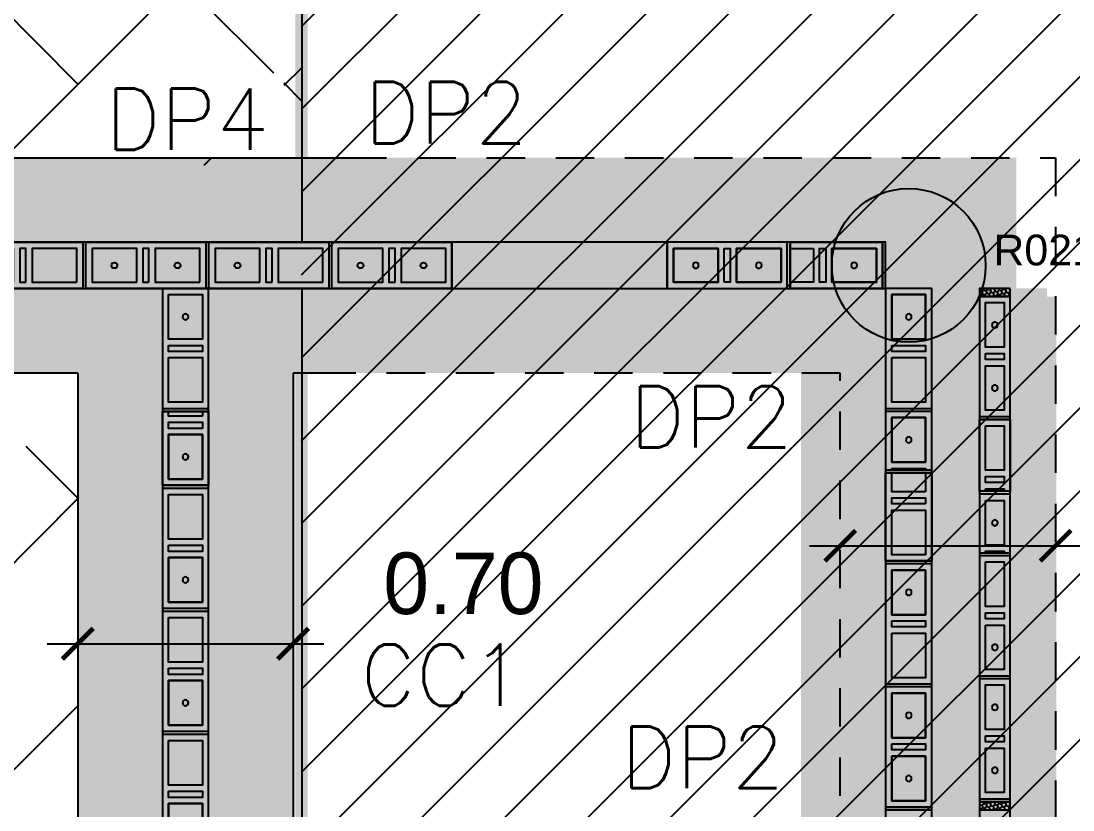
# Model space of a CAD drawing. Header units: metres. Extents: x -33.7 to 13.3, y -17.6 to 9.2.
# Drawn here: x -5.573 to -2.153, y -2.36 to 0.206 of the extents above; entities that cross this region are included whole.
import ezdxf
from ezdxf.enums import TextEntityAlignment as Align
from ezdxf.xclip import XClip

# ---------------------------------------------------------------- set-up
doc = ezdxf.new("R2010")
doc.units = ezdxf.units.M
doc.header["$XCLIPFRAME"] = 2
doc.linetypes.add('HIDDEN', pattern=[0.375, 0.25, -0.125])
for name, color, linetype in [('00', 8, 'Continuous'), ('COTAS', 1, 'Continuous'), ('Pin DP1 en Muro de 10cm', 3, 'Continuous'), ('Pin DP1 en Muro de 15cm', 3, 'Continuous'), ('Pin DP2 en Muro de 10cm', 30, 'Continuous'), ('Pin DP2 en Muro de 15cm', 31, 'Continuous'), ('Pin DP4 en Muro de 15cm', 5, 'Continuous'), ('REVISION', 1, 'Continuous'), ('Zapata Z8 de 6.55 x 7.10 x 0.45 m', 34, 'Continuous')]:
    doc.layers.add(name, color=color, linetype=linetype)
for name, color, linetype, transparency in [('Cimiento corrido CC1 de 0.70 x 0.25 m', 2, 'Continuous', 0.5), ('Cimiento corrido CC1 de 0.70 x 0.25 m (dentro de zapata)', 52, 'Continuous', 0.5), ('SOT Muro de 10cm', 1, 'Continuous', 0.5), ('SOT Muro de 10cm - Vano puerta', 42, 'Continuous', 0.5), ('SOT Muro de 15cm', 1, 'Continuous', 0.5), ('SOT Muro de 15cm - Vano puerta', 42, 'Continuous', 0.5)]:
    doc.layers.add(name, color=color, linetype=linetype, transparency=transparency)
doc.styles.add('ROMANS', font='romans')
doc.styles.add('ROTULOS', font='GOTHIC.TTF')
doc.styles.get("Standard").update_dxf_attribs({"font": 'arial.ttf'})
doc.dimstyles.new('DIM_100_2', dxfattribs={"dimtxt": 0.2, "dimasz": 0.1, "dimexe": 0.1, "dimexo": 0.1, "dimgap": 0.15, "dimtad": 1, "dimdsep": 46, "dimtxsty": 'ROTULOS', "dimblk": 'ARCHTICK', "dimcen": 0.1, "dimdle": 0.1, "dimaunit": 1, "dimadec": 3, "dimazin": 3, "dimtfac": 1, "dimtix": 1, "dimtmove": 2, "dimatfit": 3, "dimldrblk": 'FLECHA', "dimfxl": 0.25, "dimtvp": 1, "dimtolj": 1, "dimlwd": -1, "dimlwe": -1})

# ---------------------------------------------------------------- blocks, each defined once
blk = doc.blocks.new('*U139')
for points in [[(-0.075, 0.4), (0.075, 0.4), (0.075, 0.01), (-0.075, 0.01)], [(0.055, 0.38), (-0.055, 0.38), (-0.055, 0.235), (0.055, 0.235)], [(0.055, 0.215), (-0.055, 0.215), (-0.055, 0.195), (0.055, 0.195)], [(0.055, 0.175), (-0.055, 0.175), (-0.055, 0.03), (0.055, 0.03)]]:
    blk.add_lwpolyline(points, close=True)
at = {"color": 251}
blk.add_lwpolyline([(-0.075, 0), (0.075, 0)], dxfattribs=at)
at = {"color": 3}
blk.add_circle((0, 0.1025), 0.00953, dxfattribs=at)
blk = doc.blocks.new('*U140')
for points in [[(-0.075, 0.4), (0.075, 0.4), (0.075, 0.01), (-0.075, 0.01)], [(0.055, 0.38), (-0.055, 0.38), (-0.055, 0.235), (0.055, 0.235)], [(0.055, 0.215), (-0.055, 0.215), (-0.055, 0.195), (0.055, 0.195)], [(0.055, 0.175), (-0.055, 0.175), (-0.055, 0.03), (0.055, 0.03)]]:
    blk.add_lwpolyline(points, close=True)
at = {"color": 251}
blk.add_lwpolyline([(-0.075, 0), (0.075, 0)], dxfattribs=at)
at = {"color": 3}
blk.add_circle((0, 0.1025), 0.00953, dxfattribs=at)
blk = doc.blocks.new('*U142')
for points in [[(-0.075, 0.4), (0.075, 0.4), (0.075, 0.01), (-0.075, 0.01)], [(0.055, 0.38), (-0.055, 0.38), (-0.055, 0.235), (0.055, 0.235)], [(0.055, 0.215), (-0.055, 0.215), (-0.055, 0.195), (0.055, 0.195)], [(0.055, 0.175), (-0.055, 0.175), (-0.055, 0.03), (0.055, 0.03)]]:
    blk.add_lwpolyline(points, close=True)
at = {"color": 251}
blk.add_lwpolyline([(-0.075, 0), (0.075, 0)], dxfattribs=at)
at = {"color": 3}
blk.add_circle((0, 0.1025), 0.00953, dxfattribs=at)
blk = doc.blocks.new('*U143')
for points in [[(-0.075, 0.4), (0.075, 0.4), (0.075, 0.01), (-0.075, 0.01)], [(0.055, 0.38), (-0.055, 0.38), (-0.055, 0.235), (0.055, 0.235)], [(0.055, 0.215), (-0.055, 0.215), (-0.055, 0.195), (0.055, 0.195)], [(0.055, 0.175), (-0.055, 0.175), (-0.055, 0.03), (0.055, 0.03)]]:
    blk.add_lwpolyline(points, close=True)
at = {"color": 251}
blk.add_lwpolyline([(-0.075, 0), (0.075, 0)], dxfattribs=at)
at = {"color": 3}
blk.add_circle((0, 0.3075), 0.00953, dxfattribs=at)
blk = doc.blocks.new('*U145')
for points in [[(-0.075, 0.4), (0.075, 0.4), (0.075, 0.01), (-0.075, 0.01)], [(0.055, 0.38), (-0.055, 0.38), (-0.055, 0.235), (0.055, 0.235)], [(0.055, 0.215), (-0.055, 0.215), (-0.055, 0.195), (0.055, 0.195)], [(0.055, 0.175), (-0.055, 0.175), (-0.055, 0.03), (0.055, 0.03)]]:
    blk.add_lwpolyline(points, close=True)
at = {"color": 3}
blk.add_circle((0, 0.3075), 0.00953, dxfattribs=at)
blk = doc.blocks.new('*U146')
for points in [[(-0.075, 0.4), (0.075, 0.4), (0.075, 0.01), (-0.075, 0.01)], [(0.055, 0.38), (-0.055, 0.38), (-0.055, 0.235), (0.055, 0.235)], [(0.055, 0.215), (-0.055, 0.215), (-0.055, 0.195), (0.055, 0.195)], [(0.055, 0.175), (-0.055, 0.175), (-0.055, 0.03), (0.055, 0.03)]]:
    blk.add_lwpolyline(points, close=True)
at = {"color": 251}
blk.add_lwpolyline([(-0.075, 0), (0.075, 0)], dxfattribs=at)
at = {"color": 3}
for centre in [(0, 0.3075), (0, 0.1025)]:
    blk.add_circle(centre, 0.00953, dxfattribs=at)
blk = doc.blocks.new('*U147')
for points in [[(-0.075, 0.4), (0.075, 0.4), (0.075, 0.01), (-0.075, 0.01)], [(0.055, 0.38), (-0.055, 0.38), (-0.055, 0.235), (0.055, 0.235)], [(0.055, 0.215), (-0.055, 0.215), (-0.055, 0.195), (0.055, 0.195)], [(0.055, 0.175), (-0.055, 0.175), (-0.055, 0.03), (0.055, 0.03)]]:
    blk.add_lwpolyline(points, close=True)
at = {"color": 251}
blk.add_lwpolyline([(-0.075, 0), (0.075, 0)], dxfattribs=at)
at = {"color": 3}
blk.add_circle((0, 0.3075), 0.00953, dxfattribs=at)
blk = doc.blocks.new('*U148')
for points in [[(-0.075, 0.4), (0.075, 0.4), (0.075, 0.21), (-0.075, 0.21)], [(0.055, 0.38), (-0.055, 0.38), (-0.055, 0.235), (0.055, 0.235)]]:
    blk.add_lwpolyline(points, close=True)
blk.add_lwpolyline([(0.055, 0.21), (0.055, 0.215), (-0.055, 0.215), (-0.055, 0.21)])
at = {"color": 251}
blk.add_lwpolyline([(-0.075, 0.2), (0.075, 0.2)], dxfattribs=at)
at = {"color": 3}
blk.add_circle((0, 0.3075), 0.00953, dxfattribs=at)
blk = doc.blocks.new('*U149')
for points in [[(-0.075, 0.4), (0.075, 0.4), (0.075, 0.01), (-0.075, 0.01)], [(0.055, 0.38), (-0.055, 0.38), (-0.055, 0.235), (0.055, 0.235)], [(0.055, 0.215), (-0.055, 0.215), (-0.055, 0.195), (0.055, 0.195)], [(0.055, 0.175), (-0.055, 0.175), (-0.055, 0.03), (0.055, 0.03)]]:
    blk.add_lwpolyline(points, close=True)
at = {"color": 251}
blk.add_lwpolyline([(-0.075, 0), (0.075, 0)], dxfattribs=at)
at = {"color": 3}
blk.add_circle((0, 0.3075), 0.00953, dxfattribs=at)
blk = doc.blocks.new('*U150')
for points in [[(-0.075, 0.4), (0.075, 0.4), (0.075, 0.01), (-0.075, 0.01)], [(0.055, 0.38), (-0.055, 0.38), (-0.055, 0.235), (0.055, 0.235)], [(0.055, 0.215), (-0.055, 0.215), (-0.055, 0.195), (0.055, 0.195)], [(0.055, 0.175), (-0.055, 0.175), (-0.055, 0.03), (0.055, 0.03)]]:
    blk.add_lwpolyline(points, close=True)
blk = doc.blocks.new('*U154')
for points in [[(-0.075, 0.4), (0.075, 0.4), (0.075, 0.01), (-0.075, 0.01)], [(0.055, 0.38), (-0.055, 0.38), (-0.055, 0.235), (0.055, 0.235)], [(0.055, 0.215), (-0.055, 0.215), (-0.055, 0.195), (0.055, 0.195)], [(0.055, 0.175), (-0.055, 0.175), (-0.055, 0.03), (0.055, 0.03)]]:
    blk.add_lwpolyline(points, close=True)
at = {"color": 251}
blk.add_lwpolyline([(-0.075, 0), (0.075, 0)], dxfattribs=at)
at = {"color": 3}
for centre in [(0, 0.3075), (0, 0.1025)]:
    blk.add_circle(centre, 0.00953, dxfattribs=at)
blk = doc.blocks.new('*U155')
for points in [[(-0.075, 0.4), (0.075, 0.4), (0.075, 0.01), (-0.075, 0.01)], [(0.055, 0.38), (-0.055, 0.38), (-0.055, 0.235), (0.055, 0.235)], [(0.055, 0.215), (-0.055, 0.215), (-0.055, 0.195), (0.055, 0.195)], [(0.055, 0.175), (-0.055, 0.175), (-0.055, 0.03), (0.055, 0.03)]]:
    blk.add_lwpolyline(points, close=True)
at = {"color": 3}
blk.add_circle((0, 0.3075), 0.00953, dxfattribs=at)
blk = doc.blocks.new('*U136')
for points in [[(-0.075, 0.4), (0.075, 0.4), (0.075, 0.01), (-0.075, 0.01)], [(0.055, 0.38), (-0.055, 0.38), (-0.055, 0.235), (0.055, 0.235)], [(0.055, 0.215), (-0.055, 0.215), (-0.055, 0.195), (0.055, 0.195)], [(0.055, 0.175), (-0.055, 0.175), (-0.055, 0.03), (0.055, 0.03)]]:
    blk.add_lwpolyline(points, close=True)
at = {"color": 251}
blk.add_lwpolyline([(-0.075, 0), (0.075, 0)], dxfattribs=at)
at = {"color": 3}
for centre in [(0, 0.3075), (0, 0.1025)]:
    blk.add_circle(centre, 0.00953, dxfattribs=at)
blk = doc.blocks.new('*U156')
for points in [[(-0.075, 0.4), (0.075, 0.4), (0.075, 0.01), (-0.075, 0.01)], [(0.055, 0.38), (-0.055, 0.38), (-0.055, 0.235), (0.055, 0.235)], [(0.055, 0.215), (-0.055, 0.215), (-0.055, 0.195), (0.055, 0.195)], [(0.055, 0.175), (-0.055, 0.175), (-0.055, 0.03), (0.055, 0.03)]]:
    blk.add_lwpolyline(points, close=True)
at = {"color": 251}
blk.add_lwpolyline([(-0.075, 0), (0.075, 0)], dxfattribs=at)
at = {"color": 3}
blk.add_circle((0, 0.1025), 0.00953, dxfattribs=at)
blk = doc.blocks.new('*U157')
for points in [[(-0.075, 0.4), (0.075, 0.4), (0.075, 0.01), (-0.075, 0.01)], [(0.055, 0.38), (-0.055, 0.38), (-0.055, 0.235), (0.055, 0.235)], [(0.055, 0.215), (-0.055, 0.215), (-0.055, 0.195), (0.055, 0.195)], [(0.055, 0.175), (-0.055, 0.175), (-0.055, 0.03), (0.055, 0.03)]]:
    blk.add_lwpolyline(points, close=True)
at = {"color": 251}
blk.add_lwpolyline([(-0.075, 0), (0.075, 0)], dxfattribs=at)
at = {"color": 3}
blk.add_circle((0, 0.1025), 0.00953, dxfattribs=at)
blk = doc.blocks.new('*U378')
for points in [[(-0.05, 0.4), (0.05, 0.4), (0.05, 0.01), (-0.05, 0.01)], [(0.03, 0.38), (-0.03, 0.38), (-0.03, 0.235), (0.03, 0.235)], [(0.03, 0.215), (-0.03, 0.215), (-0.03, 0.195), (0.03, 0.195)], [(0.03, 0.175), (-0.03, 0.175), (-0.03, 0.03), (0.03, 0.03)]]:
    blk.add_lwpolyline(points, close=True)
at = {"color": 251}
blk.add_lwpolyline([(-0.05, 0), (0.05, 0)], dxfattribs=at)
at = {"color": 3}
for centre in [(0, 0.3075), (0, 0.1025)]:
    blk.add_circle(centre, 0.00953, dxfattribs=at)
blk = doc.blocks.new('*U382')
for points in [[(-0.05, 0.4), (0.05, 0.4), (0.05, 0.01), (-0.05, 0.01)], [(0.03, 0.38), (-0.03, 0.38), (-0.03, 0.235), (0.03, 0.235)], [(0.03, 0.215), (-0.03, 0.215), (-0.03, 0.195), (0.03, 0.195)], [(0.03, 0.175), (-0.03, 0.175), (-0.03, 0.03), (0.03, 0.03)]]:
    blk.add_lwpolyline(points, close=True)
at = {"color": 251}
blk.add_lwpolyline([(-0.05, 0), (0.05, 0)], dxfattribs=at)
at = {"color": 3}
for centre in [(0, 0.3075), (0, 0.1025)]:
    blk.add_circle(centre, 0.00953, dxfattribs=at)
blk = doc.blocks.new('*U383')
for points in [[(-0.05, 0.4), (0.05, 0.4), (0.05, 0.01), (-0.05, 0.01)], [(0.03, 0.38), (-0.03, 0.38), (-0.03, 0.235), (0.03, 0.235)], [(0.03, 0.215), (-0.03, 0.215), (-0.03, 0.195), (0.03, 0.195)], [(0.03, 0.175), (-0.03, 0.175), (-0.03, 0.03), (0.03, 0.03)]]:
    blk.add_lwpolyline(points, close=True)
at = {"color": 251}
blk.add_lwpolyline([(-0.05, 0), (0.05, 0)], dxfattribs=at)
at = {"color": 3}
blk.add_circle((0, 0.1025), 0.00953, dxfattribs=at)
blk = doc.blocks.new('*U384')
for points in [[(-0.05, 0.4), (0.05, 0.4), (0.05, 0.21), (-0.05, 0.21)], [(0.03, 0.38), (-0.03, 0.38), (-0.03, 0.235), (0.03, 0.235)]]:
    blk.add_lwpolyline(points, close=True)
blk.add_lwpolyline([(0.03, 0.21), (0.03, 0.215), (-0.03, 0.215), (-0.03, 0.21)])
at = {"color": 251}
blk.add_lwpolyline([(-0.05, 0.2), (0.05, 0.2)], dxfattribs=at)
at = {"color": 3}
blk.add_circle((0, 0.3075), 0.00953, dxfattribs=at)
blk = doc.blocks.new('*U385')
for points in [[(-0.05, 0.4), (0.05, 0.4), (0.05, 0.01), (-0.05, 0.01)], [(0.03, 0.38), (-0.03, 0.38), (-0.03, 0.235), (0.03, 0.235)], [(0.03, 0.38), (-0.03, 0.38), (-0.03, 0.235), (0.03, 0.235)], [(0.03, 0.215), (-0.03, 0.215), (-0.03, 0.195), (0.03, 0.195)], [(0.03, 0.175), (-0.03, 0.175), (-0.03, 0.03), (0.03, 0.03)]]:
    blk.add_lwpolyline(points, close=True)
blk.add_lwpolyline([(0.03, 0.21), (0.03, 0.215), (-0.03, 0.215), (-0.03, 0.21)])
at = {"color": 251}
blk.add_lwpolyline([(-0.05, 0), (0.05, 0)], dxfattribs=at)
blk = doc.blocks.new('_ArchTick')
at = {"color": 0, "linetype": 'ByBlock', "lineweight": -2, "const_width": 0.15}
blk.add_lwpolyline([(-0.5, -0.5), (0.5, 0.5)], dxfattribs=at)
blk = doc.blocks.new('*D421')
at = {"layer": 'COTAS'}
for p, q in [((-5.4882, -1.819), (-4.5882, -1.819)), ((-5.3882, -1.919), (-5.3882, -1.919)), ((-4.6882, -1.919), (-4.6882, -1.919))]:
    blk.add_line(p, q, dxfattribs=at)
at = {"layer": 'Defpoints', "color": 0}
for p in [(-5.3882, -1.819), (-4.6882, -1.819), (-4.6882, -1.819)]:
    blk.add_point(p, dxfattribs=at)
at = {"layer": 'COTAS', "linetype": 'ByBlock', "xscale": 0.1, "yscale": 0.1, "zscale": 0.1, "rotation": 180}
blk.add_blockref('_ArchTick', (-5.3882, -1.819), dxfattribs=at)
at = {"layer": 'COTAS', "linetype": 'ByBlock', "xscale": 0.1, "yscale": 0.1, "zscale": 0.1}
blk.add_blockref('_ArchTick', (-4.6882, -1.819), dxfattribs=at)
at = {"layer": 'COTAS', "color": 1, "insert": (-4.1347, -1.6239), "char_height": 0.2, "attachment_point": 5, "style": 'ROTULOS'}
blk.add_mtext('\\A1;0.70', dxfattribs=at)
blk = doc.blocks.new('FLECHA')
h = blk.add_hatch(color=256)
edge = h.paths.add_edge_path()
edge.add_line((-0.76, -0.716), (-0.346, 0))
edge.add_line((-0.346, 0), (-0.76, 0.716))
edge.add_arc((-0.63, 0.791), 0.15, 30, 210, ccw=False)
edge.add_line((-0.5, 0.866), (0, 0))
edge.add_line((0, 0), (-0.5, -0.866))
edge.add_arc((-0.63, -0.791), 0.15, 150, 330, ccw=False)
blk.add_line((-0.346, 0), (-1.83, 0))
blk.add_lwpolyline([(-0.76, -0.716), (-0.346, 0), (-0.76, 0.716, -1), (-0.5, 0.866), (0, 0), (-0.5, -0.866, -1)], format="xyb", close=True)
blk = doc.blocks.new('*D422')
at = {"layer": 'COTAS'}
for p, q in [((-3.0093, -1.5003), (-2.1093, -1.5003)), ((-2.9093, -1.6003), (-2.9093, -1.6003)), ((-2.2093, -1.6003), (-2.2093, -1.6003))]:
    blk.add_line(p, q, dxfattribs=at)
at = {"layer": 'Defpoints', "color": 0}
for p in [(-2.9093, -1.5003), (-2.2093, -1.5003), (-2.2093, -1.5003)]:
    blk.add_point(p, dxfattribs=at)
at = {"layer": 'COTAS', "linetype": 'ByBlock', "xscale": 0.1, "yscale": 0.1, "zscale": 0.1, "rotation": 180}
blk.add_blockref('_ArchTick', (-2.9093, -1.5003), dxfattribs=at)
at = {"layer": 'COTAS', "linetype": 'ByBlock', "xscale": 0.1, "yscale": 0.1, "zscale": 0.1}
blk.add_blockref('_ArchTick', (-2.2093, -1.5003), dxfattribs=at)
at = {"layer": 'COTAS', "color": 1, "insert": (-1.6558, -1.3481), "char_height": 0.2, "attachment_point": 5, "style": 'ROTULOS'}
blk.add_mtext('\\A1;0.70', dxfattribs=at)
blk = doc.blocks.new('*D447')
at = {"layer": 'COTAS'}
for p, q in [((-5.7144, 3.4291), (-5.7144, 0.6148)), ((-4.7593, 3.3291), (-5.8144, 3.3291)), ((-5.7144, -3.8636), (-5.7144, -0.1878)), ((-4.7593, -3.7636), (-5.8144, -3.7636))]:
    blk.add_line(p, q, dxfattribs=at)
at = {"layer": 'Defpoints', "color": 0}
for p in [(-4.6593, 3.3291), (-5.7144, -3.7636), (-4.6593, -3.7636)]:
    blk.add_point(p, dxfattribs=at)
at = {"layer": 'COTAS', "linetype": 'ByBlock', "xscale": 0.1, "yscale": 0.1, "zscale": 0.1}
for p, rotation in [((-5.7144, 3.3291), 90), ((-5.7144, -3.7636), 270)]:
    blk.add_blockref('_ArchTick', p, dxfattribs=dict(at, rotation=rotation))
at = {"layer": 'COTAS', "color": 1, "insert": (-5.8487, 0.2135), "char_height": 0.2, "attachment_point": 5, "rotation": 90, "style": 'ROTULOS'}
blk.add_mtext('\\A1;7.09', dxfattribs=at)
blk = doc.blocks.new('Pin DP1 en Muro de 10cm')
at = {"layer": 'Pin DP1 en Muro de 10cm'}
blk.add_hatch(color=256, dxfattribs=at).paths.add_polyline_path([(-2.4368, -3.2574), (-2.3768, -3.2574), (-2.3768, -3.4024), (-2.4368, -3.4024)])
blk.add_lwpolyline([(-2.4368, -3.2574), (-2.3768, -3.2574), (-2.3768, -3.4024), (-2.4368, -3.4024)], close=True, dxfattribs=at)
blk = doc.blocks.new('Pin DP1 en Muro de 15cm')
at = {"layer": 'Pin DP1 en Muro de 15cm'}
blk.add_hatch(color=256, dxfattribs=at).paths.add_polyline_path([(-33.1232, -13.3707), (-33.1497, -13.4775), (-33.0089, -13.5124), (-32.9825, -13.4056)])
blk.add_lwpolyline([(-33.1232, -13.3707), (-33.1497, -13.4775), (-33.0089, -13.5124), (-32.9825, -13.4056)], close=True, dxfattribs=at)
blk = doc.blocks.new('Pin DP2 en Muro de 10cm')
at = {"layer": 'Pin DP2 en Muro de 10cm'}
for points in [[(-10.3314, -2.6437), (-10.3314, -2.5837), (-10.1864, -2.5837), (-10.1864, -2.6437)], [(-10.1264, -2.6437), (-10.1264, -2.5837), (-9.9814, -2.5837), (-9.9814, -2.6437)]]:
    blk.add_hatch(color=256, dxfattribs=at).paths.add_polyline_path(points)
for points in [[(-10.3314, -2.6437), (-10.3314, -2.5837), (-10.1864, -2.5837), (-10.1864, -2.6437)], [(-10.1264, -2.6437), (-10.1264, -2.5837), (-9.9814, -2.5837), (-9.9814, -2.6437)]]:
    blk.add_lwpolyline(points, close=True, dxfattribs=at)
blk = doc.blocks.new('Pin DP2 en Muro de 15cm')
at = {"layer": 'Pin DP2 en Muro de 15cm'}
for points in [[(-25.6603, -7.5628), (-25.6867, -7.6695), (-25.546, -7.7044), (-25.5195, -7.5977)], [(-25.4613, -7.6121), (-25.4878, -7.7189), (-25.347, -7.7537), (-25.3205, -7.647)]]:
    blk.add_hatch(color=256, dxfattribs=at).paths.add_polyline_path(points)
for points in [[(-25.6603, -7.5628), (-25.6867, -7.6695), (-25.546, -7.7044), (-25.5195, -7.5977)], [(-25.4613, -7.6121), (-25.4878, -7.7189), (-25.347, -7.7537), (-25.3205, -7.647)]]:
    blk.add_lwpolyline(points, close=True, dxfattribs=at)
blk = doc.blocks.new('Pin DP4 en Muro de 15cm')
at = {"layer": 'Pin DP4 en Muro de 15cm'}
for points in [[(-5.1968, -0.6437), (-5.1968, -0.5337), (-5.3418, -0.5337), (-5.3418, -0.6437)], [(-4.9918, -0.6437), (-4.9918, -0.5337), (-5.1368, -0.5337), (-5.1368, -0.6437)], [(-4.7968, -0.6437), (-4.7968, -0.5337), (-4.9418, -0.5337), (-4.9418, -0.6437)], [(-5.0932, -0.6837), (-4.9832, -0.6837), (-4.9832, -0.8287), (-5.0932, -0.8287)]]:
    blk.add_hatch(color=256, dxfattribs=at).paths.add_polyline_path(points)
for points in [[(-5.1968, -0.6437), (-5.1968, -0.5337), (-5.3418, -0.5337), (-5.3418, -0.6437)], [(-4.9918, -0.6437), (-4.9918, -0.5337), (-5.1368, -0.5337), (-5.1368, -0.6437)], [(-4.7968, -0.6437), (-4.7968, -0.5337), (-4.9418, -0.5337), (-4.9418, -0.6437)], [(-5.0932, -0.6837), (-4.9832, -0.6837), (-4.9832, -0.8287), (-5.0932, -0.8287)]]:
    blk.add_lwpolyline(points, close=True, dxfattribs=at)
blk = doc.blocks.new('Zapata Z8 de 6.55 x 7.10 x 0.45 m')
at = {"layer": 'Zapata Z8 de 6.55 x 7.10 x 0.45 m'}
h = blk.add_hatch(dxfattribs=at)
h.set_pattern_fill('ANSI31', color=256, scale=0.06, style=0)
h.paths.add_polyline_path([(-3.275, -3.55), (3.275, -3.55), (3.275, 3.55), (-3.275, 3.55)])
at = {"layer": 'Zapata Z8 de 6.55 x 7.10 x 0.45 m', "const_width": 0.04}
blk.add_lwpolyline([(-3.275, -3.55), (3.275, -3.55), (3.275, 3.55), (-3.275, 3.55)], close=True, dxfattribs=at)
blk = doc.blocks.new('xMuro 15')
blk.add_hatch(color=256).paths.add_polyline_path([(0, -0.075), (1, -0.075), (1, 0.075), (0, 0.075)])
blk.add_lwpolyline([(0, -0.075), (1, -0.075), (1, 0.075), (0, 0.075)], close=True)
at = {"color": 250, "flags": 1}
for tag, p in [('ID', (0, -0.175)), ('TIPO', (0, -0.275)), ('ESPESOR', (0, -0.375)), ('LARGO', (0, -0.475)), ('ALTO', (0, -0.575)), ('AREA', (0, -0.675))]:
    blk.add_attdef(tag, p, '', height=0.08, dxfattribs=at)
blk = doc.blocks.new('xMuro 10')
blk.add_hatch(color=256).paths.add_polyline_path([(0, -0.05), (1, -0.05), (1, 0.05), (0, 0.05)])
blk.add_lwpolyline([(0, -0.05), (1, -0.05), (1, 0.05), (0, 0.05)], close=True)
at = {"color": 250, "flags": 1}
for tag, p in [('ID', (0, -0.15)), ('TIPO', (0, -0.25)), ('ESPESOR', (0, -0.35)), ('LARGO', (0, -0.45)), ('ALTO', (0, -0.55)), ('AREA', (0, -0.65))]:
    blk.add_attdef(tag, p, '', height=0.08, dxfattribs=at)

msp = doc.modelspace()

# ---------------------------------------------------------------- hatches: boundary and pattern name
at = {"layer": '00'}
h = msp.add_hatch(dxfattribs=at)
h.set_pattern_fill('ANSI38', color=256, scale=0.15)
h.paths.add_polyline_path([(-4.6593, 0.8334), (-8.386, 0.8334), (-8.386, -0.2387), (-4.6593, -0.2387)])
h.paths.add_polyline_path([(-5.3507, 0.0369), (-4.7173, 0.0369), (-4.7173, -0.2631), (-5.3507, -0.2631)])
h.paths.add_polyline_path([(-8.1834, 0.8535), (-7.731, 0.8535), (-7.731, 0.5535), (-8.1834, 0.5535)])
h.paths.add_polyline_path([(-9.586, 0.8334), (-9.586, -0.2387), (-8.386, -0.2387), (-8.386, 0.8334)])
h.paths.add_polyline_path([(-8.386, 6.3702), (-8.386, 1.5334), (-4.6593, 1.5334), (-4.6593, 3.3291), (-2.586, 3.3291), (-2.586, 6.3702)])
h.paths.add_polyline_path([(-11.086, 6.3702), (-11.086, 2.9834), (-9.586, 2.9834), (-9.586, 1.5334), (-8.386, 1.5334), (-8.386, 6.3702)])
h.paths.add_polyline_path([(-9.5393, 1.8241), (-8.9155, 1.8241), (-8.9155, 1.5241), (-9.5393, 1.5241)])
h.paths.add_polyline_path([(-8.386, 6.3702), (-8.386, 7.7363), (-8.8848, 7.7363), (-9.2848, 7.7363), (-9.6848, 7.7363), (-10.0848, 7.7363), (-10.4848, 7.7363), (-10.611, 7.7363), (-10.8848, 7.7362), (-11.086, 7.7362), (-11.086, 6.3702)])
h.paths.add_polyline_path([(-3.182, 7.8863), (-3.182, 7.8663), (-3.182, 7.8364), (-3.182, 7.7563), (-3.182, 7.7363), (-3.372, 7.7363), (-3.372, 7.8364), (-3.7597, 7.8364), (-3.7597, 7.7363), (-3.986, 7.7363), (-3.986, 6.7363), (-4.686, 6.7363), (-4.686, 7.7363), (-4.9222, 7.7363), (-5.1122, 7.7363), (-5.3598, 7.7363), (-5.7598, 7.7363), (-6.1598, 7.7363), (-6.5598, 7.7363), (-6.9598, 7.7363), (-7.3598, 7.7363), (-7.586, 7.7362), (-7.586, 6.7363), (-8.286, 6.7363), (-8.286, 7.7363), (-8.386, 7.7363), (-8.386, 6.3702), (-2.586, 6.3702), (-2.586, 6.7363), (-2.936, 6.7363), (-2.936, 7.7363), (-3.172, 7.7363), (-3.172, 7.8364), (-3.172, 7.8863)], is_closed=False)
h.paths.add_polyline_path([(-2.586, 3.3291), (1.439, 3.3291), (1.439, 4.9451), (-2.011, 4.9451), (-2.011, 6.3702), (-2.586, 6.3702)])
h.paths.add_polyline_path([(-2.011, 7.7363), (-2.236, 7.7363), (-2.236, 6.7363), (-2.586, 6.7363), (-2.586, 6.3702), (-2.011, 6.3702)])
h.paths.add_polyline_path([(4.6574, 4.9302), (3.9462, 5.2268), (4.0571, 5.4926), (2.139, 6.2926), (2.139, 1.5084), (3.2303, 1.5084)])
h.paths.add_polyline_path([(10.1144, 2.8169), (9.7724, 2.9595), (9.9071, 3.2826), (6.4461, 4.726), (6.2536, 4.2645), (5.3035, 4.6608), (3.9158, 1.3334), (9.4957, 1.3334), (9.7777, 2.0095)])
h.paths.add_polyline_path([(8.7205, 1.6505), (9.3407, 1.3935), (9.1876, 1.024), (8.5673, 1.281)])
h.paths.add_polyline_path([(9.4957, 1.3334), (3.9158, 1.3334), (3.6968, 0.8084), (2.139, 0.8084), (2.139, -2.6637), (7.8287, -2.6637)])
h.paths.add_polyline_path([(7.0302, -2.4025), (7.6504, -2.6595), (7.4973, -3.029), (6.877, -2.772)])
h.paths.add_polyline_path([(8.6568, 1.3446), (9.1961, 1.0926), (9.0691, 0.8208), (8.5298, 1.0728)])
h.paths.add_polyline_path([(7.453, -3.5646), (7.8287, -2.6637), (2.139, -2.6637), (2.139, -3.1747), (3.0741, -3.5646)])
h.paths.add_polyline_path([(3.0741, -3.5646), (6.4622, -4.9777), (6.5969, -4.6546), (6.9389, -4.7973), (7.453, -3.5646)])
h.paths.add_polyline_path([(-5.3882, -2.6637), (-5.3882, -0.9387), (-8.0538, -0.9387), (-8.0538, -2.6637)])
h.paths.add_polyline_path([(-6.0368, -2.5157), (-5.5845, -2.5157), (-5.5845, -2.8157), (-6.0368, -2.8157)])
h.paths.add_polyline_path([(-11.386, -3.8953), (-11.386, -2.6637), (-11.386, -0.3166), (-12.886, -0.3166), (-12.886, 0.5401), (-15.8572, -0.7944), (-17.5814, -3.3881), (-14.0719, -5.7717), (-13.5557, -4.9952), (-12.557, -5.6591)])
h.paths.add_polyline_path([(-15.8572, -0.7944), (-17.6054, -1.5796), (-17.4593, -1.6767), (-18.2811, -2.9129), (-17.5814, -3.3881)])
h.paths.add_polyline_path([(-12.886, 1.3334), (-12.886, 2.4194), (-15.3829, 4.7202), (-17.9279, 4.7202), (-20.7334, 0.4997), (-17.9006, -1.3833), (-15.5456, -0.3256), (-14.4428, 1.3334)])
h.paths.add_polyline_path([(-11.786, 2.9834), (-12.886, 2.9834), (-12.886, 2.8274), (-15.36, 5.107), (-15.36, 5.5139), (-11.786, 5.5139), (-11.786, 2.9834)])
h.paths.add_polyline_path([(-23.2556, 0.1331), (-23.1743, 0.079), (-22.2323, 1.4961), (-20.9832, 0.6658), (-18.2881, 4.7202), (-18.66, 4.7202), (-18.66, 7.0363)])
h.paths.add_polyline_path([(-15.36, 7.0363), (-15.36, 6.3702), (-11.786, 6.3702), (-11.786, 7.0363)])
h.paths.add_polyline_path([(-14.9493, 6.5059), (-14.4969, 6.5059), (-14.4969, 6.2059), (-14.9493, 6.2059)])
h.paths.add_polyline_path([(-13.402, 7.054), (-12.7307, 7.0389), (-12.7397, 6.639), (-13.411, 6.6541)])
h.paths.add_polyline_path([(-11.736, 6.2139), (-11.736, 6.3702), (-15.36, 6.3702), (-15.36, 6.2139)])
h.paths.add_polyline_path([(-22.706, -7.3169), (-22.4748, -6.3262), (-20.6318, -6.7465), (-19.9949, -3.9537), (-22.5603, -2.2485), (-24.2496, -4.7898), (-23.3334, -5.3988), (-24.0254, -6.4398)])
h.paths.add_polyline_path([(-25.7636, -7.053), (-25.6242, -7.0875), (-25.9129, -8.2523), (-23.5743, -8.8319), (-23.4877, -8.4824), (-23.4397, -8.2471), (-23.8182, -8.1533), (-24.2016, -8.0582), (-24.5899, -7.962), (-24.9781, -7.8658), (-25.3664, -7.7696), (-25.7449, -7.6757), (-25.7088, -7.5301), (-25.3206, -7.6264), (-24.9323, -7.7226), (-24.5441, -7.8188), (-24.1558, -7.9151), (-23.7821, -8.0077), (-23.3939, -8.1039), (-23.2483, -8.14), (-23.3445, -8.5282), (-23.4287, -8.868), (-23.0877, -8.9525), (-22.706, -7.3169), (-24.0254, -6.4398), (-24.7173, -7.4808), (-25.6392, -6.868)])
h.paths.add_polyline_path([(-19.3284, -9.3819), (-18.7609, -9.7591), (-16.3508, -6.1334), (-13.937, -7.7379), (-13.7738, -7.492), (-14.7736, -6.8274), (-14.238, -6.0216), (-17.7475, -3.638), (-19.9216, -6.9085), (-18.797, -7.165)])
h.paths.add_polyline_path([(-19.7546, -10.8089), (-19.5492, -10.945), (-18.927, -10.009), (-19.4029, -9.6926), (-19.6751, -10.8286)])
h.paths.add_polyline_path([(-18.6973, -16.0499), (-18.2664, -14.311), (-20.7079, -12.6881), (-19.7152, -11.1948), (-20.6224, -10.5938), (-20.8884, -10.5278), (-21.2767, -10.4316), (-21.6649, -10.3354), (-22.0532, -10.2391), (-22.124, -10.2216), (-24.9656, -14.4963)])
h.paths.add_polyline_path([(-24.9656, -14.4963), (-22.124, -10.2216), (-22.4414, -10.1429), (-22.8297, -10.0467), (-23.218, -9.9505), (-23.6062, -9.8542), (-23.9945, -9.758), (-24.3827, -9.6618), (-24.771, -9.5655), (-25.1592, -9.4693), (-25.5475, -9.3731), (-25.9357, -9.2769), (-26.1534, -9.2229), (-26.324, -9.1806), (-26.7122, -9.0844), (-27.1005, -8.9882), (-27.2036, -8.9626), (-30.0452, -13.2373), (-25.6764, -14.3201)])
h.paths.add_polyline_path([(-22.1972, -9.4099), (-21.5063, -9.5712), (-21.5972, -9.9607), (-22.2881, -9.7994)])
h.paths.add_polyline_path([(-27.2036, -8.9626), (-27.4887, -8.8919), (-27.877, -8.7957), (-28.2652, -8.6995), (-28.2888, -8.6936), (-28.6535, -8.6032), (-29.032, -8.5094), (-29.1026, -8.4919), (-31.9442, -12.7666), (-30.0452, -13.2373)])
h.paths.add_polyline_path([(-29.6289, -8.3615), (-29.6974, -8.3445), (-29.733, -8.3357), (-30.0423, -8.259), (-33.4182, -12.4013), (-31.9442, -12.7666), (-29.1026, -8.4919), (-29.2503, -8.4553)])
h.paths.add_polyline_path([(-27.3143, -6.1019), (-26.9261, -6.1982), (-26.5378, -6.2944), (-26.4809, -6.3085), (-26.7993, -6.0969), (-26.1073, -5.0559), (-26.5251, -4.7781), (-27.3934, -6.0824), (-27.3241, -6.0995)], is_closed=False)
h.paths.add_polyline_path([(-26.1838, -6.5367), (-26.1924, -6.5713), (-26.338, -6.5352), (-26.3294, -6.5006), (-26.5836, -6.4376), (-26.9719, -6.3414), (-27.3601, -6.2451), (-27.4817, -6.215), (-27.7172, -6.5687), (-26.0735, -6.9761), (-25.889, -6.702), (-26.1102, -6.5549)])
h.paths.add_polyline_path([(-27.7888, -6.6763), (-28.4237, -7.6299), (-28.0482, -7.723)])
h.paths.add_polyline_path([(-23.1743, 0.079), (-23.2556, 0.1331), (-26.5251, -4.7781), (-26.1073, -5.0559), (-25.4153, -4.0149), (-24.4994, -4.6237), (-22.8101, -2.0824), (-24.0592, -1.2521)])
h.paths.add_polyline_path([(-14.4428, 1.3334), (-15.5456, -0.3256), (-12.886, 0.8689), (-12.886, 1.3334)])
h.paths.add_polyline_path([(-11.0382, -0.4636), (-11.0382, -0.3166), (-11.386, -0.3166), (-11.386, -2.6637), (-11.3538, -2.6637), (-11.3538, -0.4636)])
h.paths.add_polyline_path([(-19.9216, -6.9085), (-17.7475, -3.638), (-18.4471, -3.1628), (-19.2861, -4.4249), (-19.7277, -4.1314), (-20.3393, -6.8132)])
h.paths.add_polyline_path([(2.1518, -2.8988), (2.7756, -2.8988), (2.7756, -3.1988), (2.1518, -3.1988)])
h.paths.add_polyline_path([(-20.7446, -3.7304), (-20.0476, -3.8632), (-20.1225, -4.2561), (-20.8195, -4.1233)])
h.paths.add_polyline_path([(-25.755, -7.6631), (-25.1515, -7.8209), (-25.2273, -8.1111), (-25.8309, -7.9534)])
h.paths.add_polyline_path([(-19.2987, -9.1554), (-19.0535, -8.8097), (-18.8088, -8.9833), (-19.054, -9.329)])
h.paths.add_polyline_path([(-20.9886, -10.5251), (-20.5588, -10.6317), (-20.631, -10.9229), (-21.0608, -10.8163)])
h.paths.add_polyline_path([(-25.441, -14.4093), (-25.2795, -13.7576), (-24.8912, -13.8538), (-25.0527, -14.5055)])
h.paths.add_polyline_path([(-25.6505, -14.3528), (-25.5225, -13.7715), (-25.2295, -13.8361), (-25.3575, -14.4174)])
h.paths.add_polyline_path([(-19.8576, -6.0936), (-19.4643, -5.503), (-19.1314, -5.7247), (-19.5246, -6.3153)])
h.paths.add_polyline_path([(-2.011, 6.6254), (-2.0963, 6.6254), (-2.0963, 6.9254), (-2.011, 6.9254)], flags=16)
h.paths.add_polyline_path([(-2.011, 6.8147), (-2.1595, 6.8147), (-2.1595, 7.2147), (-2.011, 7.2147)], flags=16)
h.paths.add_polyline_path([(-7.1504, 0.8049), (-6.441, 0.789), (-6.45, 0.3891), (-7.1594, 0.4051)], flags=16)
h.paths.add_polyline_path([(-7.1232, 0.4867), (-6.547, 0.4867), (-6.547, 0.1867), (-7.1232, 0.1867)], flags=16)
h.paths.add_polyline_path([(-6.0487, -0.1365), (-6.0487, 0.5635), (-5.6487, 0.5635), (-5.6487, -0.1365)], flags=16)
h.paths.add_polyline_path([(-11.0246, 6.0206), (-10.3913, 6.0206), (-10.3913, 5.7206), (-11.0246, 5.7206)], flags=16)
h.paths.add_polyline_path([(-10.7401, 4.2263), (-10.1639, 4.2263), (-10.1639, 3.9263), (-10.7401, 3.9263)], flags=16)
h.paths.add_polyline_path([(-10.8373, 4.5734), (-10.1277, 4.5734), (-10.1277, 4.1734), (-10.8373, 4.1734)], flags=16)
h.paths.add_polyline_path([(-8.9728, 6.9005), (-8.9728, 7.572), (-8.5728, 7.572), (-8.5728, 6.9005)], flags=16)
h.paths.add_polyline_path([(-10.0971, 7.638), (-9.4258, 7.6229), (-9.4348, 7.223), (-10.1061, 7.2381)], flags=16)
h.paths.add_polyline_path([(-10.0218, 7.3154), (-9.4265, 7.3154), (-9.4265, 7.0154), (-10.0218, 7.0154)], flags=16)
h.paths.add_polyline_path([(-10.8373, 7.0355), (-10.1277, 7.0355), (-10.1277, 6.6355), (-10.8373, 6.6355)], flags=16)
h.paths.add_polyline_path([(-10.7401, 6.6884), (-10.1639, 6.6884), (-10.1639, 6.3884), (-10.7401, 6.3884)], flags=16)
h.paths.add_polyline_path([(-5.3728, 6.9005), (-5.3728, 7.572), (-4.9728, 7.572), (-4.9728, 6.9005)], flags=16)
h.paths.add_polyline_path([(-6.3245, 7.3651), (-5.7292, 7.3651), (-5.7292, 7.0651), (-6.3245, 7.0651)], flags=16)
h.paths.add_polyline_path([(-6.3998, 7.638), (-5.7285, 7.6229), (-5.7375, 7.223), (-6.4088, 7.2381)], flags=16)
h.paths.add_polyline_path([(-3.7873, 7.2147), (-3.0777, 7.2147), (-3.0777, 6.8147), (-3.7873, 6.8147)], flags=16)
h.paths.add_polyline_path([(-7.2901, 6.8676), (-6.7139, 6.8676), (-6.7139, 6.5676), (-7.2901, 6.5676)], flags=16)
h.paths.add_polyline_path([(-7.3873, 7.2147), (-6.6777, 7.2147), (-6.6777, 6.8147), (-7.3873, 6.8147)], flags=16)
h.paths.add_polyline_path([(-1.8399, 4.034), (-1.1304, 4.034), (-1.1304, 3.634), (-1.8399, 3.634)], flags=16)
h.paths.add_polyline_path([(0.4157, 4.2451), (0.9919, 4.2451), (0.9919, 3.9451), (0.4157, 3.9451)], flags=16)
h.paths.add_polyline_path([(0.3231, 4.5921), (1.0326, 4.5921), (1.0326, 4.1921), (0.3231, 4.1921)], flags=16)
h.paths.add_polyline_path([(3.3137, 4.5875), (3.9633, 4.302), (3.8023, 3.9358), (3.1528, 4.2213)], flags=16)
h.paths.add_polyline_path([(3.2297, 4.2453), (3.7572, 4.0135), (3.6365, 3.7389), (3.109, 3.9707)], flags=16)
h.paths.add_polyline_path([(2.1466, -0.3731), (2.7704, -0.3731), (2.7704, -0.6731), (2.1466, -0.6731)], flags=16)
h.paths.add_polyline_path([(3.1299, 0.6767), (3.7728, 0.6767), (3.7728, 0.3767), (3.1299, 0.3767)], flags=16)
h.paths.add_polyline_path([(6.9665, -2.7084), (7.5058, -2.9604), (7.3788, -3.2322), (6.8395, -2.9801)], flags=16)
h.paths.add_polyline_path([(-7.9718, -0.9672), (-7.2625, -0.9832), (-7.2715, -1.3831), (-7.9809, -1.3671)], flags=16)
h.paths.add_polyline_path([(-7.9447, -1.2855), (-7.3685, -1.2855), (-7.3685, -1.5855), (-7.9447, -1.5855)], flags=16)
h.paths.add_polyline_path([(-16.0534, -4.1835), (-15.8082, -3.8378), (-15.5635, -4.0114), (-15.8087, -4.3571)], flags=16)
h.paths.add_polyline_path([(-15.882, -4.4089), (-15.4893, -3.818), (-15.1561, -4.0394), (-15.5489, -4.6303)], flags=16)
h.paths.add_polyline_path([(-15.4944, -0.66), (-15.1916, -1.3017), (-15.5533, -1.4724), (-15.8562, -0.8307)], flags=16)
h.paths.add_polyline_path([(-15.1916, -0.7068), (-14.9795, -1.0737), (-15.2392, -1.2238), (-15.4513, -0.8569)], flags=16)
h.paths.add_polyline_path([(-12.4951, -4.0567), (-11.9374, -4.4306), (-12.1602, -4.7628), (-12.7178, -4.3889)], flags=16)
h.paths.add_polyline_path([(-12.6176, -4.3441), (-12.1384, -4.6972), (-12.3163, -4.9387), (-12.7955, -4.5856)], flags=16)
h.paths.add_polyline_path([(-18.1856, -2.8372), (-17.7928, -2.2463), (-17.4597, -2.4677), (-17.8524, -3.0586)], flags=16)
h.paths.add_polyline_path([(-19.6813, 0.7981), (-19.0904, 0.4053), (-19.3118, 0.0722), (-19.9027, 0.465)], flags=16)
h.paths.add_polyline_path([(-15.0925, 3.5852), (-14.7506, 3.8357), (-14.5733, 3.5937), (-14.9152, 3.3432)], flags=16)
h.paths.add_polyline_path([(-19.1626, 2.6531), (-18.5717, 2.2604), (-18.7931, 1.9272), (-19.384, 2.32)], flags=16)
h.paths.add_polyline_path([(-18.8699, 2.7271), (-18.5287, 2.4757), (-18.7067, 2.2342), (-19.0479, 2.4856)], flags=16)
h.paths.add_polyline_path([(-15.0544, 3.2966), (-14.5142, 3.7567), (-14.2549, 3.4521), (-14.795, 2.9921)], flags=16)
h.paths.add_polyline_path([(-15.3473, 5.5061), (-14.7235, 5.5061), (-14.7235, 5.2061), (-15.3473, 5.2061)], flags=16)
h.paths.add_polyline_path([(-13.6656, 5.4855), (-12.9562, 5.4695), (-12.9653, 5.0696), (-13.6746, 5.0856)], flags=16)
h.paths.add_polyline_path([(-13.6384, 5.1672), (-13.0622, 5.1672), (-13.0622, 4.8672), (-13.6384, 4.8672)], flags=16)
h.paths.add_polyline_path([(-20.9408, 3.2934), (-20.4616, 2.9403), (-20.6396, 2.6988), (-21.1188, 3.0519)], flags=16)
h.paths.add_polyline_path([(-20.8113, 3.603), (-20.2521, 3.2313), (-20.4736, 2.8982), (-21.0327, 3.2699)], flags=16)
h.paths.add_polyline_path([(-13.3383, 6.7373), (-12.7431, 6.7373), (-12.7431, 6.4373), (-13.3383, 6.4373)], flags=16)
h.paths.add_polyline_path([(-20.6692, -4.0667), (-20.2504, -4.1315), (-20.2962, -4.4279), (-20.7151, -4.3632)], flags=16)
h.paths.add_polyline_path([(-22.9334, -3.0194), (-22.3425, -3.4122), (-22.5639, -3.7453), (-23.1548, -3.3525)], flags=16)
h.paths.add_polyline_path([(-22.6407, -2.9454), (-22.2996, -3.1968), (-22.4775, -3.4384), (-22.8187, -3.187)], flags=16)
h.paths.add_polyline_path([(-23.6003, -7.6928), (-22.9968, -7.8506), (-23.0727, -8.1408), (-23.6762, -7.983)], flags=16)
h.paths.add_polyline_path([(-19.1273, -9.3808), (-18.7346, -8.7899), (-18.4014, -9.0114), (-18.7942, -9.6023)], flags=16)
h.paths.add_polyline_path([(-19.2282, -15.1266), (-18.6685, -15.3293), (-18.7707, -15.6113), (-19.3304, -15.4087)], flags=16)
h.paths.add_polyline_path([(-21.7032, -10.3271), (-21.0997, -10.4849), (-21.1756, -10.7752), (-21.7791, -10.6174)], flags=16)
h.paths.add_polyline_path([(-19.1764, -14.8285), (-18.5329, -15.0204), (-18.6472, -15.4037), (-19.2907, -15.2119)], flags=16)
h.paths.add_polyline_path([(-24.6976, -2.4015), (-24.2184, -2.7546), (-24.3963, -2.9961), (-24.8755, -2.643)], flags=16)
h.paths.add_polyline_path([(-24.8921, -2.5383), (-24.3329, -2.91), (-24.5543, -3.2432), (-25.1135, -2.8715)], flags=16)
h.paths.add_polyline_path([(8.1076, 3.5617), (8.6525, 3.3222), (8.5318, 3.0475), (7.9869, 3.287)], flags=16)
h.paths.add_polyline_path([(8.2853, 3.9202), (8.8214, 3.6702), (8.6481, 3.2986), (8.112, 3.5486)], flags=16)
h.paths.add_polyline_path([(2.8707, 5.5518), (3.4156, 5.3122), (3.2949, 5.0376), (2.75, 5.2771)], flags=24)
h.paths.add_polyline_path([(3.1058, 5.8643), (3.618, 5.5686), (3.413, 5.2135), (2.9008, 5.5092)], flags=24)
h = msp.add_hatch(dxfattribs=at)
h.set_pattern_fill('HONEY', color=256, scale=0.0025, angle=283.8615)
h.set_pattern_definition([(283.86149112, (-3981.4594786, 2290.604415), (0.009526334386, -0.009912652092), [0.0079375, -0.015875]), (43.86149112, (-3981.4594786, 2290.604415), (0.003821441338, 0.013206373629), [0.0079375, -0.015875]), (343.86149112, (-3981.4594786, 2290.604415), (0.013347775724, 0.003293721537), [-0.015875, 0.0079375])])
h.paths.add_polyline_path([(-2.3568, -0.6637), (-2.4569, -0.6636), (-2.4568, -0.6898), (-2.3568, -0.6899)])
h = msp.add_hatch(dxfattribs=at)
h.set_pattern_fill('HONEY', color=256, scale=0.0025, angle=283.8615)
h.set_pattern_definition([(283.86149112, (-3981.459407, 2288.935019), (0.009526334386, -0.009912652092), [0.0079375, -0.015875]), (43.86149112, (-3981.459407, 2288.935019), (0.003821441338, 0.013206373629), [0.0079375, -0.015875]), (343.86149112, (-3981.459407, 2288.935019), (0.013347775724, 0.003293721537), [-0.015875, 0.0079375])])
h.paths.add_polyline_path([(-2.3567, -2.3331), (-2.4568, -2.333), (-2.4567, -2.3592), (-2.3568, -2.3593)])

# ---------------------------------------------------------------- linework, layer by layer
for points in [[(-4.6593, -0.5137), (-4.6593, 1.0834)], [(-9.586, -0.2387), (-4.5093, -0.2387)], [(-4.6593, -3.4636), (-4.6593, -0.6637)], [(-5.3882, -0.9387), (-8.0538, -0.9387)], [(-5.3882, -0.9387), (-5.3882, -2.7636)], [(-4.5093, -0.9387), (-4.6882, -0.9387)], [(-4.6882, -0.9387), (-4.6882, -2.7636)]]:
    msp.add_lwpolyline(points, dxfattribs=at)
at = {"layer": '00', "const_width": 0.7}
for points in [[(-8.0392, -0.5887), (-4.6673, -0.5887)], [(-4.6473, -0.5887), (-2.7718, -0.5887)], [(-5.0382, -3.4636), (-5.0382, -0.6637)], [(-2.5868, -3.4636), (-2.5868, -0.6637)], [(-2.5568, -3.4274), (-2.5568, -0.6899)]]:
    msp.add_lwpolyline(points, dxfattribs=at)
at = {"layer": '00', "linetype": 'HIDDEN', "ltscale": 0.5}
for points in [[(-4.5093, -0.2387), (-2.2093, -0.2387), (-2.2093, -2.7636), (1.439, -2.7636)], [(-4.5093, -2.7636), (-2.9093, -2.7636), (-2.9093, -0.9387), (-4.5093, -0.9387)]]:
    msp.add_lwpolyline(points, dxfattribs=at)
at = {"layer": '00'}
for points in [[(-2.3568, -0.6637), (-2.4569, -0.6636), (-2.4568, -0.6898), (-2.3568, -0.6899)], [(-2.3567, -2.3331), (-2.4568, -2.333), (-2.4567, -2.3592), (-2.3568, -2.3593)]]:
    msp.add_lwpolyline(points, close=True, dxfattribs=at)
at = {"layer": 'Cimiento corrido CC1 de 0.70 x 0.25 m', "const_width": 0.7}
for points in [[(-8.0538, -0.5887), (-4.661, -0.5887)], [(-5.0382, -3.1136), (-5.0382, -0.9387)]]:
    msp.add_lwpolyline(points, dxfattribs=at)
at = {"layer": 'Cimiento corrido CC1 de 0.70 x 0.25 m (dentro de zapata)', "const_width": 0.7}
msp.add_lwpolyline([(-4.661, -0.5887), (-2.6868, -0.5887), (-2.6868, -3.1136)], dxfattribs=at)
at = {"layer": 'REVISION', "color": 1}
msp.add_circle((-2.6868, -0.5887), 0.25, dxfattribs=at)

# ---------------------------------------------------------------- block references
at = {"layer": '00'}
for name, p, rotation in [('Zapata Z8 de 6.55 x 7.10 x 0.45 m', (-1.386, -0.2136), 180.0000198478428), ('Pin DP2 en Muro de 15cm', (18.5454, 12.9801), 13.92041070315994), ('Pin DP2 en Muro de 15cm', (-26.189, -14.1576), 193.9204305510028), ('Pin DP1 en Muro de 15cm', (-34.5306, -21.5904), 193.9204305510028), ('Pin DP1 en Muro de 15cm', (-31.7256, -21.5904), 193.9204305510028), ('*U157', (-5.7718, -0.5887), 270.0000000000002), ('*U136', (-5.3718, -0.5887), 270.0000000000002), ('*U156', (-4.9718, -0.5887), 270.0000000000002), ('*U136', (-4.5718, -0.5887), 270.0000000000002), ('Pin DP1 en Muro de 15cm', (18.3148, -29.6175), 283.9204118270344), ('Pin DP2 en Muro de 10cm', (-5.0206, 9.2715), 89.99998127603168), ('Pin DP1 en Muro de 15cm', (18.3148, -30.0175), 283.9204118270344), ('Pin DP1 en Muro de 15cm', (-26.0398, 27.65), 103.9203919791916), ('Pin DP1 en Muro de 15cm', (15.9634, -30.4725), 283.9204118270344), ('Pin DP1 en Muro de 15cm', (18.3148, -30.5133), 283.9204118270344), ('Pin DP1 en Muro de 15cm', (15.9634, -30.8725), 283.9204118270344), ('Pin DP2 en Muro de 15cm', (10.8821, -25.0668), 283.9204118270344), ('Pin DP2 en Muro de 10cm', (-5.0205, 8.0283), 89.99998127603168), ('Pin DP1 en Muro de 15cm', (15.9634, -31.2725), 283.9204118270344)]:
    msp.add_blockref(name, p, dxfattribs=dict(at, rotation=rotation))
for name, p in [('Pin DP4 en Muro de 15cm', (0, 0)), ('Pin DP1 en Muro de 10cm', (0, 1.9043)), ('Pin DP1 en Muro de 10cm', (0.0001, 1.4993))]:
    msp.add_blockref(name, p, dxfattribs=at)
at = {"layer": '00', "xscale": -1, "rotation": 89.99999999999997}
msp.add_blockref('*U154', (-3.0718, -0.5887), dxfattribs=at)
at = {"layer": '00'}
ref = msp.add_blockref('*U155', (-3.1718, -0.5887), dxfattribs=dict(at, xscale=-1, rotation=269.9999999999999))
XClip(ref).set_block_clipping_path([(-0.0749999999, 0.0999999496), (0.0749999999, 0.4)])
at = {"layer": '00', "xscale": -1}
for name, p in [('*U143', (-5.0382, -1.0637)), ('*U149', (-2.6868, -1.0637)), ('*U378', (-2.4068, -1.0899)), ('*U148', (-2.6868, -1.4637)), ('*U142', (-5.0382, -1.7137)), ('*U384', (-2.4068, -1.7331)), ('*U383', (-2.4067, -1.9331)), ('*U147', (-2.6868, -1.9595)), ('*U140', (-5.0382, -2.1137)), ('*U382', (-2.4067, -2.3331)), ('*U146', (-2.6868, -2.3595)), ('*U139', (-5.0382, -2.5137))]:
    msp.add_blockref(name, p, dxfattribs=at)
at = {"layer": '00'}
ref = msp.add_blockref('*U145', (-5.0382, -0.9037), dxfattribs=dict(at, xscale=-1, rotation=180))
XClip(ref).set_block_clipping_path([(-0.0749999999, 0.1600000139), (0.0749999999, 0.4)])
ref = msp.add_blockref('*U385', (-2.4068, -1.4899), dxfattribs=dict(at, xscale=-1))
XClip(ref).set_block_clipping_path([(-0.0500269098, 0.1667716215), (0.0499999999, 0.4)])
ref = msp.add_blockref('*U150', (-2.6868, -1.1495), dxfattribs=dict(at, xscale=-1, rotation=180))
XClip(ref).set_block_clipping_path([(-0.0749999999, 0.1142079103), (0.0750000125, 0.4)])
at = {"layer": 'SOT Muro de 10cm', "xscale": 1.6432283784705397, "rotation": 90}
msp.add_blockref('xMuro 10', (-2.4068, -2.3331), dxfattribs=at)
at = {"layer": 'SOT Muro de 10cm - Vano puerta', "xscale": 1.1304271487015463, "rotation": 90}
msp.add_blockref('xMuro 10', (-2.4068, -3.4636), dxfattribs=at)
at = {"layer": 'SOT Muro de 15cm'}
for p, xscale in [((-10.5632, -0.5887), 6.39138544558708), ((-3.4718, -0.5887), 0.7100000425268824)]:
    msp.add_blockref('xMuro 15', p, dxfattribs=dict(at, xscale=xscale))
at = {"layer": 'SOT Muro de 15cm', "rotation": 90}
for p, xscale in [((-5.0382, -2.5137), 1.8499999861410807), ((-2.6868, -2.3595), 1.6957920897972434)]:
    msp.add_blockref('xMuro 15', p, dxfattribs=dict(at, xscale=xscale))
at = {"layer": 'SOT Muro de 15cm - Vano puerta', "xscale": 0.6999999999999971}
msp.add_blockref('xMuro 15', (-4.1718, -0.5887), dxfattribs=at)
at = {"layer": 'SOT Muro de 15cm - Vano puerta', "xscale": 1.1040311530148847, "rotation": 90}
msp.add_blockref('xMuro 15', (-2.6868, -3.4636), dxfattribs=at)

# ---------------------------------------------------------------- texts
at = {"layer": '00', "style": 'ROMANS'}
for s, p in [('DP2', (-3.925, -0.1922)), ('DP4', (-4.7673, -0.2131)), ('DP2', (-3.0625, -1.1814)), ('CC1', (-3.9379, -2.021)), ('DP2', (-3.0912, -2.2886))]:
    msp.add_text(s, height=0.2, dxfattribs=at).set_placement(p, align=Align.RIGHT)
at = {"layer": 'REVISION', "color": 1}
msp.add_text('R021 esquina en L sin mocheta', height=0.1, dxfattribs=at).set_placement((-2.4118, -0.5887))

# ---------------------------------------------------------------- dimensions: what is measured, and where the dimension line sits
at = {"layer": '00'}
for base, p1, p2, angle, picture, middle in [((-5.7144, -3.7636), (-4.6593, 3.3291), (-4.6593, -3.7636), 270, '*D447', (-5.8487, 0.2135)), ((-2.2093, -1.5003), (-2.9093, -1.5003), (-2.2093, -1.5003), 0, '*D422', (-1.6558, -1.3481)), ((-4.6882, -1.819), (-5.3882, -1.819), (-4.6882, -1.819), 0, '*D421', (-4.1347, -1.6239))]:
    dim = msp.add_linear_dim(base=base, p1=p1, p2=p2, angle=angle, dimstyle='DIM_100_2', dxfattribs=at)
    dim.commit()
    dim.dimension.update_dxf_attribs({"geometry": picture, "text_midpoint": middle, "dimtype": 161})

doc.saveas('drawing.dxf')
